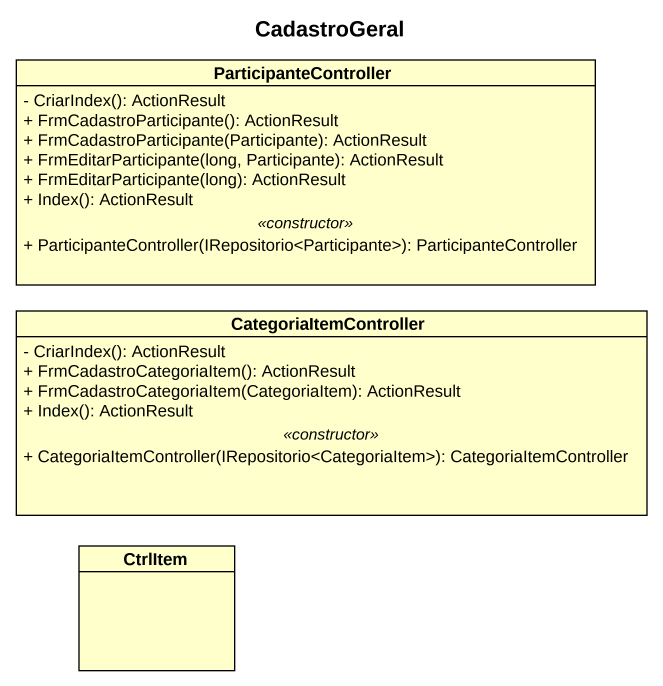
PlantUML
@startuml
title CadastroGeral
hide circle
hide empty members
skinparam classAttributeIconSize 0
class ParticipanteController {
  - CriarIndex(): ActionResult
  + FrmCadastroParticipante(): ActionResult
  + FrmCadastroParticipante(Participante): ActionResult
  + FrmEditarParticipante(long, Participante): ActionResult
  + FrmEditarParticipante(long): ActionResult
  + Index(): ActionResult
  .. <<constructor>> ..
  + ParticipanteController(IRepositorio<Participante>): ParticipanteController
}
class CategoriaItemController {
  - CriarIndex(): ActionResult
  + FrmCadastroCategoriaItem(): ActionResult
  + FrmCadastroCategoriaItem(CategoriaItem): ActionResult
  + Index(): ActionResult
  .. <<constructor>> ..
  + CategoriaItemController(IRepositorio<CategoriaItem>): CategoriaItemController
}
class CtrlItem
@enduml
